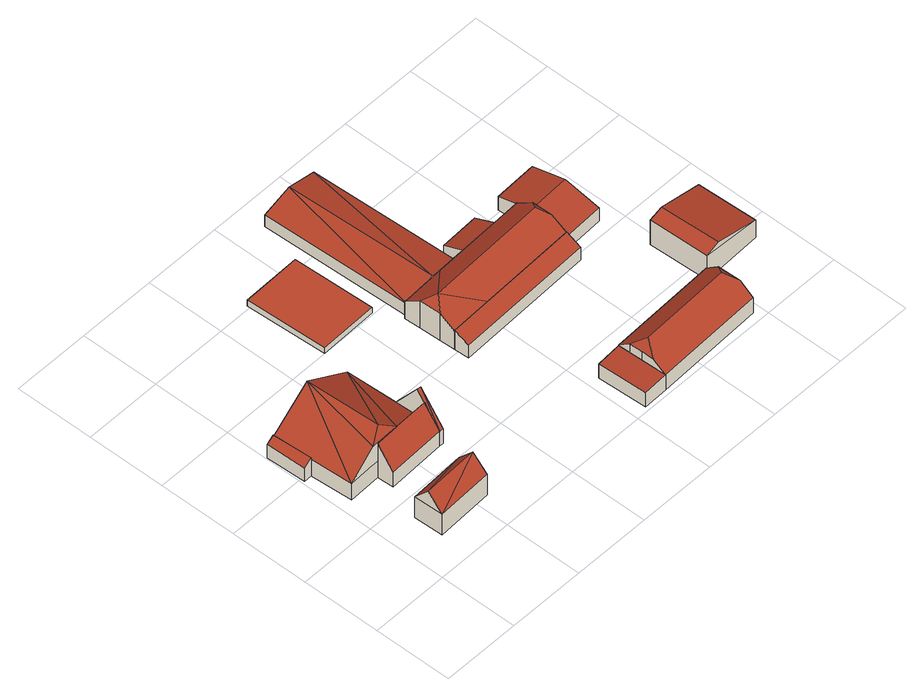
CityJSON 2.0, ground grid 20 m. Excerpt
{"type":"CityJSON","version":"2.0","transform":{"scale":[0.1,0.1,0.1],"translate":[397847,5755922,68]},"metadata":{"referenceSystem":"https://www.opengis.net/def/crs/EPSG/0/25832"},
"CityObjects":{
"building1":{"type":"Building","attributes":{"Gemeindeschluessel":"05515000","Geometrietyp2DReferenz":"3000","function":"31001_2700","roofType":"3100","measuredHeight":10.67},"geometry":[{"type":"Solid","lod":"2","boundaries":[[[[0,1,2,3]],[[4,5,1,0]],[[6,7,5,4]],[[3,2,7,6]],[[0,8,4]],[[6,9,3]],[[9,8,0]],[[0,3,9]],[[8,9,6]],[[6,4,8]],[[1,5,7,2]]]],"semantics":{"surfaces":[{"type":"WallSurface"},{"type":"RoofSurface"},{"type":"GroundSurface"}],"values":[[0,0,0,0,0,0,1,1,1,1,2]]}}]},
"building2":{"type":"Building","attributes":{"Gemeindeschluessel":"05515000","Geometrietyp2DReferenz":"3000","function":"31001_2700"},"children":["building2-1","building2-2","building2-3","building2-4"]},
"building2-1":{"type":"BuildingPart","attributes":{"roofType":"9999","measuredHeight":12.99},"parents":["building2"],"geometry":[{"type":"Solid","lod":"2","boundaries":[[[[10,11,12,13]],[[14,15,11,10]],[[16,17,18,19]],[[20,21,22,17,16]],[[23,24,25,26]],[[27,28,29,20,16,23]],[[16,24,23]],[[30,24,16]],[[24,30,25]],[[25,30,10]],[[19,14,10,30]],[[31,26,25,10,13]],[[16,19,30]],[[32,12,11,15,18,17,22]],[[20,29,21]],[[22,21,33,32]],[[21,29,28,33]],[[32,33,28,13,12]],[[15,14,19,18]],[[26,31,27,23]],[[31,13,28,27]]]],"semantics":{"surfaces":[{"type":"WallSurface"},{"type":"RoofSurface"},{"type":"GroundSurface"},{"type":"ClosureSurface"}],"values":[[0,0,0,0,1,1,1,1,1,1,1,0,0,2,0,3,3,3,3,0,3]]}}]},
"building2-2":{"type":"BuildingPart","attributes":{"roofType":"3100","measuredHeight":13.04},"parents":["building2"],"geometry":[{"type":"Solid","lod":"2","boundaries":[[[[34,35,22,21]],[[36,37,35,34]],[[38,39,37,36]],[[34,40,36]],[[41,40,34]],[[34,21,29,41]],[[40,41,42,38]],[[38,36,40]],[[35,37,39,32,22]],[[32,33,21,22]],[[39,38,33,32]],[[41,29,28,43,42]],[[28,29,21,33]],[[42,43,28,33,38]]]],"semantics":{"surfaces":[{"type":"WallSurface"},{"type":"RoofSurface"},{"type":"GroundSurface"},{"type":"ClosureSurface"}],"values":[[0,0,0,0,1,1,1,1,2,3,3,0,3,3]]}}]},
"building2-3":{"type":"BuildingPart","attributes":{"roofType":"2100","measuredHeight":10.39},"parents":["building2"],"geometry":[{"type":"Solid","lod":"2","boundaries":[[[[31,13,12,44,45]],[[45,44,39,38]],[[42,43,27,31,45,38]],[[12,32,39,44]],[[27,43,28]],[[33,32,12,13,28]],[[13,31,27,28]],[[33,38,39,32]],[[33,28,43,42,38]]]],"semantics":{"surfaces":[{"type":"WallSurface"},{"type":"RoofSurface"},{"type":"GroundSurface"},{"type":"ClosureSurface"}],"values":[[0,0,1,2,0,3,3,3,3]]}}]},
"building2-4":{"type":"BuildingPart","attributes":{"roofType":"2100","measuredHeight":5.53},"parents":["building2"],"geometry":[{"type":"Solid","lod":"2","boundaries":[[[[46,47,15,14,48]],[[49,50,47,46]],[[51,19,18,50,49]],[[49,46,48,51]],[[47,50,18,15]],[[19,51,48,14]],[[15,18,19,14]]]],"semantics":{"surfaces":[{"type":"WallSurface"},{"type":"RoofSurface"},{"type":"GroundSurface"},{"type":"ClosureSurface"}],"values":[[0,0,0,1,2,0,3]]}}]},
"building3":{"type":"Building","attributes":{"Gemeindeschluessel":"05515000","Geometrietyp2DReferenz":"3000","function":"51003_1201","roofType":"1000","measuredHeight":1.71},"geometry":[{"type":"Solid","lod":"2","boundaries":[[[[52,53,54,55]],[[56,57,53,52]],[[58,59,57,56]],[[55,54,59,58]],[[56,52,55,58]],[[53,57,59,54]]]],"semantics":{"surfaces":[{"type":"WallSurface"},{"type":"RoofSurface"},{"type":"GroundSurface"}],"values":[[0,0,0,0,1,2]]}}]},
"building4":{"type":"Building","attributes":{"Gemeindeschluessel":"05515000","Geometrietyp2DReferenz":"3000","function":"51009_1610","roofType":"2100","measuredHeight":4.58},"geometry":[{"type":"Solid","lod":"2","boundaries":[[[[60,61,62,63]],[[64,65,61,60]],[[66,67,65,64]],[[63,62,67,66]],[[64,60,63,66]],[[61,65,67,62]]]],"semantics":{"surfaces":[{"type":"WallSurface"},{"type":"RoofSurface"},{"type":"GroundSurface"}],"values":[[0,0,0,0,1,2]]}}]},
"building5":{"type":"Building","attributes":{"Gemeindeschluessel":"05515000","Geometrietyp2DReferenz":"3000","function":"31001_2700","roofType":"3100","measuredHeight":5.68},"geometry":[{"type":"Solid","lod":"2","boundaries":[[[[68,69,70,71]],[[72,73,69,68]],[[74,75,73,72]],[[71,70,75,74]],[[68,76,72]],[[74,77,71]],[[71,77,76]],[[76,68,71]],[[77,74,72]],[[72,76,77]],[[69,73,75,70]]]],"semantics":{"surfaces":[{"type":"WallSurface"},{"type":"RoofSurface"},{"type":"GroundSurface"}],"values":[[0,0,0,0,0,0,1,1,1,1,2]]}}]},
"building6":{"type":"Building","attributes":{"Gemeindeschluessel":"05515000","Geometrietyp2DReferenz":"3000","function":"51009_1610","roofType":"2100","measuredHeight":5.87},"geometry":[{"type":"Solid","lod":"2","boundaries":[[[[78,79,80,81]],[[82,83,79,78]],[[84,85,83,82]],[[81,80,85,84]],[[82,78,81,84]],[[79,83,85,80]]]],"semantics":{"surfaces":[{"type":"WallSurface"},{"type":"RoofSurface"},{"type":"GroundSurface"}],"values":[[0,0,0,0,1,2]]}}]},
"building7":{"type":"Building","attributes":{"Gemeindeschluessel":"05515000","Geometrietyp2DReferenz":"3000","function":"31001_2700","roofType":"3300","measuredHeight":10.29},"geometry":[{"type":"Solid","lod":"2","boundaries":[[[[86,87,88,89]],[[90,91,87,86]],[[92,93,91,90]],[[94,95,93,92]],[[96,97,95,94]],[[98,99,97,96]],[[100,101,99,98]],[[102,103,101,100]],[[104,80,103,102]],[[105,106,80,104]],[[107,85,106,105]],[[108,109,85,107]],[[110,111,109,108]],[[112,113,111,110]],[[114,115,113,112]],[[89,88,115,114]],[[108,116,110]],[[98,117,100]],[[104,102,100,117,116,105]],[[107,105,116,108]],[[96,94,92,90,86,89,116,117,98]],[[114,112,110,116,89]],[[87,91,93,95,97,99,101,103,80,106,85,109,111,113,115,88]]]],"semantics":{"surfaces":[{"type":"WallSurface"},{"type":"RoofSurface"},{"type":"GroundSurface"}],"values":[[0,0,0,0,0,0,0,0,0,0,0,0,0,0,0,0,1,1,1,1,1,1,2]]}}]},
"building8":{"type":"Building","attributes":{"Gemeindeschluessel":"05515000","Geometrietyp2DReferenz":"3000","function":"31001_2700","roofType":"5000","measuredHeight":9.78},"geometry":[{"type":"Solid","lod":"2","boundaries":[[[[118,119,65,64]],[[120,121,119,118]],[[60,61,121,120]],[[122,123,61,60]],[[124,125,123,122]],[[126,127,125,124]],[[128,129,127,126]],[[130,131,129,128]],[[64,65,131,130]],[[132,133,134,135]],[[136,137,138,139]],[[137,133,132,64,130,138]],[[140,141,142,134,133,137,136]],[[134,142,60,120]],[[142,141,122,60]],[[136,139,128,126]],[[140,136,126,124]],[[139,138,130,128]],[[135,134,120,118]],[[132,135,118,64]],[[141,140,124,122]],[[119,121,61,123,125,127,129,131,65]]]],"semantics":{"surfaces":[{"type":"WallSurface"},{"type":"RoofSurface"},{"type":"GroundSurface"}],"values":[[0,0,0,0,0,0,0,0,0,1,1,1,1,0,0,0,0,0,0,0,0,2]]}}]},
"building9":{"type":"Building","attributes":{"Gemeindeschluessel":"05515000","Geometrietyp2DReferenz":"3000","function":"51009_1610","roofType":"2100","measuredHeight":5},"geometry":[{"type":"Solid","lod":"2","boundaries":[[[[143,144,145,146]],[[147,148,144,143]],[[149,150,148,147]],[[146,145,150,149]],[[147,143,146,149]],[[144,148,150,145]]]],"semantics":{"surfaces":[{"type":"WallSurface"},{"type":"RoofSurface"},{"type":"GroundSurface"}],"values":[[0,0,0,0,1,2]]}}]},
"building10":{"type":"Building","attributes":{"Gemeindeschluessel":"05515000","Geometrietyp2DReferenz":"3000","function":"31001_2700","roofType":"5000","measuredHeight":6.42},"geometry":[{"type":"Solid","lod":"2","boundaries":[[[[151,152,153,154]],[[155,156,152,151]],[[157,158,156,155]],[[159,160,158,157]],[[161,162,160,159]],[[154,153,162,161]],[[157,163,164,159]],[[163,155,151,154,161,164]],[[155,163,157]],[[159,164,161]],[[152,156,158,160,162,153]]]],"semantics":{"surfaces":[{"type":"WallSurface"},{"type":"RoofSurface"},{"type":"GroundSurface"}],"values":[[0,0,0,0,0,0,1,1,0,0,2]]}}]},
"building11":{"type":"Building","attributes":{"Gemeindeschluessel":"05515000","Geometrietyp2DReferenz":"3000","function":"31001_2000","roofType":"3100","measuredHeight":8.46},"geometry":[{"type":"Solid","lod":"2","boundaries":[[[[165,166,167,168]],[[169,170,166,165]],[[171,172,170,169]],[[168,167,172,171]],[[165,173,169]],[[171,174,168]],[[168,174,173,165]],[[169,173,174,171]],[[166,170,172,167]]]],"semantics":{"surfaces":[{"type":"WallSurface"},{"type":"RoofSurface"},{"type":"GroundSurface"}],"values":[[0,0,0,0,0,0,1,1,2]]}}]}
},
"vertices":[
[88,79,67],[88,79,4],[232,85,4],[232,85,67],[85,154,67],[85,154,4],[229,160,67],[229,160,4],[86,117,110],[230,123,110],
[34,283,53],[34,283,3],[117,286,3],[117,286,53],[28,390,53],[28,390,3],[259,500,53],[259,500,3],[22,491,3],[22,491,53],[264,371,53],[264,371,48],[264,371,3],[178,289,108],[140,305,133],[104,286,108],[117,286,108],[179,289,107],[267,292,53],[264,368,53],[131,495,133],[117,286,107],[267,292,3],[267,292,48],
[274,372,48],[274,372,3],[278,250,48],[278,250,3],[268,250,48],[268,250,3],[276,311,133],[266,311,133],[268,260,62],[267,292,107],
[119,244,3],[119,244,48],
[7,389,44],[7,389,3],[28,390,58],[3,491,45],[3,491,3],[22,491,58],
[441,812,19],[441,812,2],[290,808,2],[290,808,19],[449,604,19],[449,604,2],[299,600,19],[299,600,2],
[691,137,52],[691,137,6],[627,134,6],[627,134,49],[696,10,52],[696,10,6],[633,8,49],[633,8,6],
[477,930,38],[477,930,2],[491,542,2],[491,542,38],[634,936,38],[634,936,2],[650,549,38],[650,549,2],[555,933,59],[571,546,59],
[846,384,44],[846,384,5],[845,422,5],[845,422,64],[488,370,44],[488,370,5],[486,408,64],[486,408,5],
[650,549,58],[650,549,5],[594,547,5],[594,547,58],[668,550,57],[668,550,5],[769,554,57],[769,554,5],[836,556,58],[836,556,5],[839,557,57],[839,557,5],[841,514,89],[841,514,5],[843,463,89],[843,463,5],[845,423,62],[845,423,5],[845,422,61],[594,412,61],[594,412,5],[486,408,61],[485,447,88],[485,447,5],[483,501,88],[483,501,5],[481,542,57],[481,542,5],[491,542,57],[491,542,5],[510,476,107],[822,489,107],
[693,74,52],[693,74,6],[692,106,52],[692,106,6],[955,147,52],[955,147,6],[971,148,52],[971,148,6],[973,116,52],[973,116,6],[973,97,52],[973,97,6],[976,21,52],[976,21,6],[694,43,78],[714,75,104],[692,106,78],[693,74,78],[973,116,80],[950,85,104],[975,56,80],[973,97,80],[971,148,53],[955,147,53],[691,137,53],
[769,554,56],[769,554,6],[767,608,6],[767,608,32],[668,550,56],[668,550,6],[667,604,32],[667,604,6],
[834,603,47],[834,603,6],[836,556,6],[836,556,59],[943,608,47],[943,608,6],[951,428,46],[951,428,6],[845,423,46],[845,423,6],[839,557,59],[839,557,6],[947,519,70],[841,514,70],
[1135,159,59],[1135,159,6],[1129,313,6],[1129,313,59],[980,153,80],[980,153,6],[974,307,80],[974,307,6],[1017,154,91],[1010,308,91]
]}
